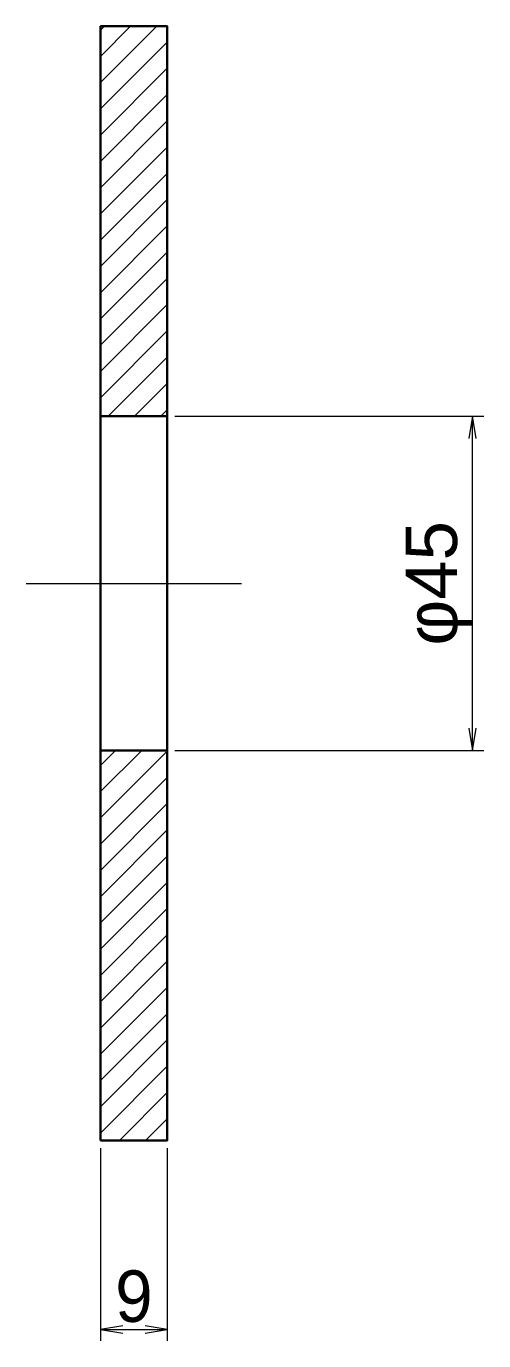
# Model space of a CAD drawing. Units: millimetres at full size, sheet at 1:2.5; details may follow other scales. Extents: x 1811 to 3491, y 1000 to 2202.
# Drawn here: x 2566.5 to 2628.2, y 1262 to 1439 of the extents above; entities that cross this region are included whole.
import ezdxf
from ezdxf.enums import TextEntityAlignment as Align

# ---------------------------------------------------------------- set-up
doc = ezdxf.new("R2010")
doc.units = ezdxf.units.MM
doc.header["$LTSCALE"] = 2.5
doc.linetypes.add('CHAIN', pattern=[18.5, 12, -1.5, 3.5, -1.5])
for name, color, linetype, lineweight in [('1 外形線', 7, 'Continuous', 35), ('2 細い実線', 3, 'Continuous', 20), ('4 中心線', 1, 'CHAIN', 15), ('6 寸法線', 4, 'Continuous', 13)]:
    doc.layers.add(name, color=color, linetype=linetype, lineweight=lineweight)
doc.styles.add('ＭＳ Ｐゴシック', font='')
doc.styles.get('ＭＳ Ｐゴシック').set_extended_font_data('MS PGothic')
pattern_1 = [(45, (1998.745, 454.061), (-1.76777, 1.76777), [])]

# ---------------------------------------------------------------- blocks, each defined once
blk = doc.blocks.new('open_arrow')
at = {"color": 0, "linetype": 'Continuous', "lineweight": -2}
blk.add_lwpolyline([(7.5, 1.25), (0, 0), (7.5, -1.25)], dxfattribs=at)

msp = doc.modelspace()

# ---------------------------------------------------------------- hatches: boundary and pattern name
at = {"layer": '2 細い実線'}
h = msp.add_hatch(dxfattribs=at)
h.set_pattern_fill('USER', color=256, style=0, pattern_type=2)
h.set_pattern_definition(pattern_1)
h.paths.add_polyline_path([(2585.543, 1438.962), (2576.543, 1438.962), (2576.543, 1386.462), (2585.543, 1386.462)])
h = msp.add_hatch(dxfattribs=at)
h.set_pattern_fill('USER', color=256, style=0, pattern_type=2)
h.set_pattern_definition(pattern_1)
h.paths.add_polyline_path([(2585.543, 1341.462), (2576.543, 1341.462), (2576.543, 1288.962), (2585.543, 1288.962)])

# ---------------------------------------------------------------- linework, layer by layer
at = {"layer": '1 外形線'}
for p, q in [((2576.543, 1386.462), (2585.543, 1386.462)), ((2576.543, 1341.462), (2585.543, 1341.462))]:
    msp.add_line(p, q, dxfattribs=at)
msp.add_lwpolyline([(2576.543, 1288.962), (2585.543, 1288.962), (2585.543, 1438.962), (2576.543, 1438.962)], close=True, dxfattribs=at)
at = {"layer": '4 中心線'}
msp.add_line((2566.543, 1363.962), (2595.543, 1363.962), dxfattribs=at)
at = {"layer": '6 寸法線'}
for p, q in [((2586.543, 1386.462), (2628.16, 1386.462)), ((2626.66, 1341.462), (2626.66, 1386.462)), ((2586.543, 1341.462), (2628.16, 1341.462)), ((2576.543, 1287.931), (2576.543, 1261.994)), ((2585.543, 1287.931), (2585.543, 1261.994)), ((2576.543, 1263.494), (2585.543, 1263.494))]:
    msp.add_line(p, q, dxfattribs=at)

# ---------------------------------------------------------------- block references
at = {"layer": '6 寸法線', "xscale": 0.4, "yscale": 0.4}
for p, rotation in [((2626.66, 1386.462), 270), ((2626.66, 1341.462), 90), ((2585.543, 1263.494), 180)]:
    msp.add_blockref('open_arrow', p, dxfattribs=dict(at, rotation=rotation))
msp.add_blockref('open_arrow', (2576.543, 1263.494), dxfattribs=at)

# ---------------------------------------------------------------- texts
at = {"layer": '6 寸法線', "style": 'ＭＳ Ｐゴシック', "width": 1.05}
msp.add_text('φ45', height=6.928, rotation=90, dxfattribs=at).set_placement((2621.106, 1363.962), align=Align.MIDDLE_CENTER)
at = {"layer": '6 寸法線', "style": 'ＭＳ Ｐゴシック'}
msp.add_text('9', height=6.928, dxfattribs=at).set_placement((2581.043, 1267.994), align=Align.MIDDLE_CENTER)

doc.saveas('drawing.dxf')
